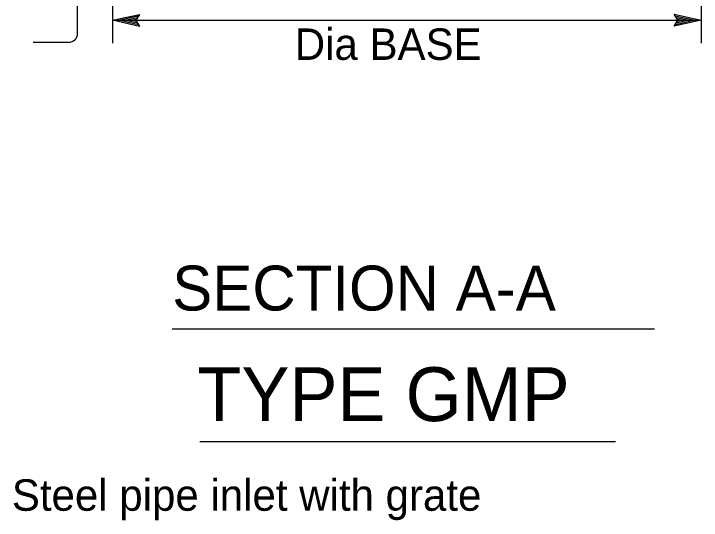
# Model space of a CAD drawing. Extents: x -894 to 866, y -476 to 714.
# Drawn here: x -665.9 to -512.7, y 159.2 to 272 of the extents above; entities that cross this region are included whole.
import ezdxf

# ---------------------------------------------------------------- set-up
doc = ezdxf.new("R2010")
doc.units = 0
doc.layers.add('56 Stage 3 Anno', color=7, linetype='Continuous')
doc.layers.add('57 Undefined', color=7, linetype='Continuous')

msp = doc.modelspace()

# ---------------------------------------------------------------- linework, layer by layer
at = {"layer": '56 Stage 3 Anno'}
for p, q in [((-651.66, 267.68), (-651.59, 319.75)), ((-643.89, 300.3), (-643.89, 265.48)), ((-512.74, 300.3), (-512.74, 265.48)), ((-643.89, 270.58), (-637.89, 271.91)), ((-643.89, 270.58), (-637.89, 271.91)), ((-642.5, 270.59), (-638.13, 271.55)), ((-642.5, 270.59), (-638.13, 271.55)), ((-641.13, 270.58), (-638.31, 271.21)), ((-641.13, 270.58), (-638.31, 271.21)), ((-637.89, 271.91), (-638.69, 270.58)), ((-637.89, 271.91), (-638.69, 270.58)), ((-637.89, 271.91), (-637.89, 271.91)), ((-637.89, 271.91), (-637.89, 271.91)), ((-517.94, 270.58), (-518.74, 271.92)), ((-518.74, 271.92), (-518.74, 271.92)), ((-518.74, 271.92), (-512.74, 270.58)), ((-518.52, 271.57), (-514.12, 270.58)), ((-518.29, 271.21), (-515.5, 270.59)), ((-643.89, 270.58), (-512.74, 270.58)), ((-637.89, 269.24), (-643.89, 270.58)), ((-643.89, 270.58), (-643.89, 270.58)), ((-637.89, 269.24), (-643.89, 270.58)), ((-643.89, 270.58), (-643.89, 270.58)), ((-638.11, 269.6), (-642.51, 270.58)), ((-638.11, 269.6), (-642.51, 270.58)), ((-638.34, 269.96), (-641.13, 270.58)), ((-638.34, 269.96), (-641.13, 270.58)), ((-639.75, 270.58), (-638.54, 270.85)), ((-639.75, 270.58), (-638.54, 270.85)), ((-638.52, 270.31), (-639.75, 270.58)), ((-638.52, 270.31), (-639.75, 270.58)), ((-638.69, 270.58), (-637.89, 269.24)), ((-638.69, 270.58), (-637.89, 269.24)), ((-512.74, 270.58), (-518.74, 269.25)), ((-518.74, 269.25), (-517.94, 270.58)), ((-514.13, 270.58), (-518.51, 269.61)), ((-515.5, 270.59), (-518.33, 269.96)), ((-518.11, 270.86), (-516.88, 270.59)), ((-516.88, 270.59), (-518.09, 270.32)), ((-512.74, 270.58), (-512.74, 270.58)), ((-637.89, 269.24), (-637.89, 269.24)), ((-637.89, 269.24), (-637.89, 269.24)), ((-518.74, 269.25), (-518.74, 269.25)), ((-661.57, 265.68), (-653.66, 265.68))]:
    msp.add_line(p, q, dxfattribs=at)
msp.add_arc((-653.66, 267.68), 2, 270, 359.9205, dxfattribs=at)
at = {"layer": '57 Undefined'}
for p, q in [((-630.59, 201.84), (-523.19, 201.84)), ((-624.41, 176.78), (-531.84, 176.78))]:
    msp.add_line(p, q, dxfattribs=at)

# ---------------------------------------------------------------- texts
for s, height, p in [('Dia BASE', 7, (-603.28, 261.77)), ('SECTION A-A', 10, (-630.58, 205.95)), ('TYPE GMP', 12, (-624.97, 181.31)), ('Steel pipe inlet with grate', 7, (-666.3, 161.35))]:
    msp.add_text(s, height=height, dxfattribs=at).set_placement(p)

doc.saveas('drawing.dxf')
